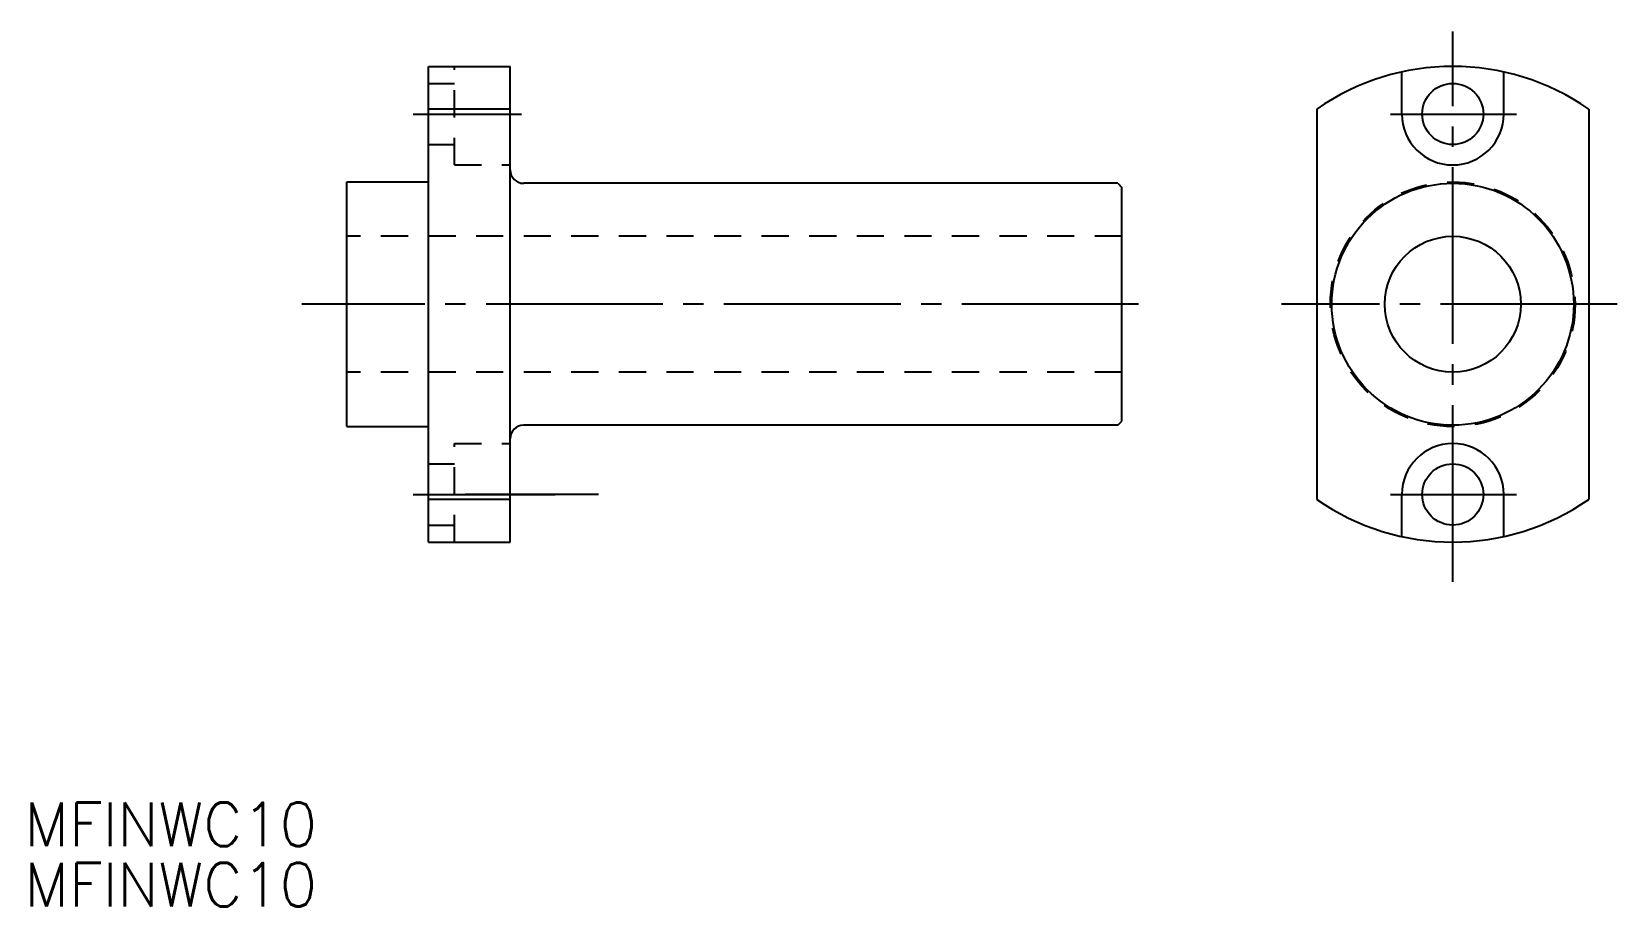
# Model space of a CAD drawing. Extents: x 103 to 220, y 139 to 203.
import ezdxf

# ---------------------------------------------------------------- set-up
doc = ezdxf.new("R2010")
doc.units = 0
doc.linetypes.add('CENTER', pattern=[17.5, 13, -1.5, 1.5, -1.5])
doc.linetypes.add('DASHED', pattern=[3.5, 2, -1.5])
doc.layers.get('0').update_dxf_attribs({"linetype": 'CONTINUOUS'})
doc.layers.add('CENTER', color=1, linetype='CENTER')
doc.styles.get("Standard").update_dxf_attribs({"font": 'txt.shx', "bigfont": '@extfont2.shx'})

msp = doc.modelspace()

# ---------------------------------------------------------------- linework, layer by layer
at = {"color": 7, "linetype": 'CONTINUOUS'}
for p, q in [((132.3, 200.51), (138.3, 200.51)), ((132.3, 165.51), (132.3, 200.51)), ((138.3, 165.51), (138.3, 200.51)), ((203.89, 197.01), (203.89, 200.12)), ((211.39, 197.01), (211.39, 200.12)), ((138.3, 197.37), (132.3, 197.37)), ((197.64, 197.37), (197.64, 168.65)), ((217.64, 197.37), (217.64, 168.65)), ((126.3, 174.01), (126.3, 192.01)), ((126.3, 192.01), (132.3, 192.01)), ((183, 191.91), (139.3, 191.91)), ((183, 191.91), (183.3, 191.61)), ((183.3, 174.41), (183.3, 191.61)), ((126.3, 174.01), (132.3, 174.01)), ((183, 174.11), (139.3, 174.11)), ((183, 174.11), (183.3, 174.41)), ((138.3, 168.65), (132.3, 168.65)), ((203.89, 165.89), (203.89, 169.01)), ((211.39, 165.89), (211.39, 169.01)), ((132.3, 165.51), (138.3, 165.51))]:
    msp.add_line(p, q, dxfattribs=at)
at = {"color": 3, "linetype": 'DASHED'}
for p, q in [((134.2, 193.26), (134.2, 200.51)), ((132.3, 199.26), (134.2, 199.26)), ((132.3, 194.76), (134.2, 194.76)), ((134.2, 193.26), (138.3, 193.26)), ((183.3, 188.01), (126.3, 188.01)), ((183.3, 178.01), (126.3, 178.01)), ((134.2, 172.76), (138.3, 172.76)), ((134.2, 165.51), (134.2, 172.76)), ((132.3, 171.26), (134.2, 171.26)), ((132.3, 166.76), (134.2, 166.76))]:
    msp.add_line(p, q, dxfattribs=at)
at = {"color": 7, "linetype": 'CONTINUOUS'}
for centre, radius in [((207.64, 197.01), 2.25), ((207.64, 183.01), 8.9), ((207.64, 183.01), 5), ((207.64, 169.01), 2.25)]:
    msp.add_circle(centre, radius, dxfattribs=at)
at = {"color": 3, "linetype": 'DASHED'}
msp.add_circle((207.64, 183.01), 9, dxfattribs=at)
at = {"color": 7, "linetype": 'CONTINUOUS'}
for centre, radius, start, end in [((207.64, 183.01), 17.5, 55.1501, 124.8499), ((207.64, 197.01), 3.75, 180, 0), ((139.3, 192.91), 1, 180, 270), ((139.3, 173.11), 1, 90, 180), ((207.64, 169.01), 3.75, 0, 180), ((207.64, 183.01), 17.5, 235.1501, 304.8499)]:
    msp.add_arc(centre, radius, start, end, dxfattribs=at)
at = {"layer": 'CENTER', "color": 1, "linetype": 'CENTER'}
for p, q in [((207.64, 162.59), (207.64, 203.07)), ((131.17, 197.01), (139.14, 197.01)), ((203.06, 197.01), (212.34, 197.01)), ((184.53, 183.01), (122.99, 183.01)), ((184.53, 183.01), (122.99, 183.01)), ((219.74, 183.01), (195.03, 183.01)), ((131.17, 169.01), (139.14, 169.01)), ((131.81, 169.01), (141.61, 169.01)), ((144.79, 169.01), (134.99, 169.01)), ((203.06, 169.01), (212.34, 169.01))]:
    msp.add_line(p, q, dxfattribs=at)

# ---------------------------------------------------------------- texts
at = {"color": 7, "linetype": 'CONTINUOUS'}
for p in [(102.56, 143.14), (102.56, 138.7)]:
    msp.add_text('MFINWC10', height=3.2, dxfattribs=at).set_placement(p)

doc.saveas('drawing.dxf')
